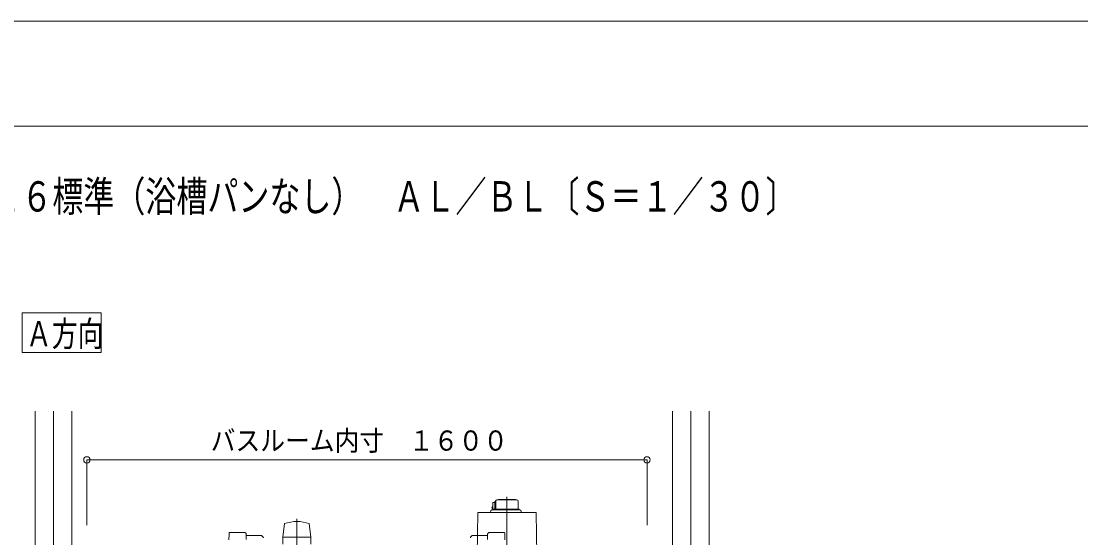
# Model space of a CAD drawing. Units: millimetres on the paper. Extents: x -305 to 305, y -152 to 152.
# Drawn here: x -254.2 to -153.3, y 99.3 to 148.5 of the extents above; entities that cross this region are included whole.
import ezdxf
from ezdxf.enums import TextEntityAlignment as Align

# ---------------------------------------------------------------- set-up
doc = ezdxf.new("R2010")
doc.units = ezdxf.units.MM
doc.linetypes.add('DASHED2', pattern=[3, 2, -1])
doc.linetypes.add('LONG_CHAIN', pattern=[21, 18, -1, 1, -1])
for name, color, linetype, lineweight in [('0-0_0', 7, 'Continuous', 9), ('0-1_VIEW0001', 7, 'Continuous', 9), ('0-4_図面枠', 3, 'Continuous', 9), ('0-5_DEFPOINTS', 7, 'Continuous', 9)]:
    doc.layers.add(name, color=color, linetype=linetype, lineweight=lineweight)
doc.styles.add('ＭＳ ゴシック', font='')
doc.styles.get('ＭＳ ゴシック').set_extended_font_data('MS Gothic')

# ---------------------------------------------------------------- blocks, each defined once
blk = doc.blocks.new('_ORIGIN')
at = {"layer": '0-0_0'}
blk.add_line((0, 0), (-1, 0), dxfattribs=at)
blk.add_circle((0, 0), 0.5, dxfattribs=at)

msp = doc.modelspace()

# ---------------------------------------------------------------- linework, layer by layer
at = {"layer": '0-0_0'}
for p, q in [((-247.925, 100.531), (-247.925, 106.758)), ((-195.191, 106.758), (-247.325, 106.758)), ((-194.591, 100.531), (-194.591, 106.758))]:
    msp.add_line(p, q, dxfattribs=at)
at = {"layer": '0-1_VIEW0001'}
for p, q in [((-254.077, 116.984), (-254.077, 120.734)), ((-254.077, 120.734), (-246.577, 120.734)), ((-246.577, 116.984), (-246.577, 120.734)), ((-254.077, 116.984), (-246.577, 116.984)), ((-252.841, 111.391), (-252.841, 25.891)), ((-249.341, 111.391), (-249.341, 25.891)), ((-192.175, 111.391), (-192.175, 25.891)), ((-188.675, 111.391), (-188.675, 25.891)), ((-208.875, 102.948), (-206.975, 102.948)), ((-208.7, 102.991), (-207.15, 102.991)), ((-209.448, 101.937), (-209.507, 101.761)), ((-206.698, 102.005), (-209.353, 102.005)), ((-209.274, 102.108), (-209.274, 102.107)), ((-209.274, 102.108), (-209.274, 102.108)), ((-209.273, 102.108), (-209.274, 102.108)), ((-209.274, 102.107), (-209.274, 102.065)), ((-209.273, 102.108), (-209.258, 102.108)), ((-209.267, 102.664), (-209.268, 102.658)), ((-209.268, 102.658), (-209.268, 102.651)), ((-209.268, 102.651), (-209.268, 102.208)), ((-209.268, 102.208), (-209.267, 102.179)), ((-206.758, 102.058), (-209.268, 102.058)), ((-209.266, 102.67), (-209.267, 102.664)), ((-209.267, 102.179), (-209.265, 102.151)), ((-209.265, 102.675), (-209.266, 102.67)), ((-209.264, 102.679), (-209.265, 102.675)), ((-209.265, 102.151), (-209.261, 102.125)), ((-209.262, 102.682), (-209.264, 102.679)), ((-209.261, 102.684), (-209.262, 102.682)), ((-209.259, 102.685), (-209.261, 102.684)), ((-209.261, 102.125), (-209.256, 102.102)), ((-209.259, 102.685), (-209.068, 102.685)), ((-209.256, 102.102), (-209.251, 102.083)), ((-209.251, 102.083), (-209.244, 102.069)), ((-209.244, 102.069), (-209.237, 102.061)), ((-209.237, 102.061), (-209.229, 102.058)), ((-209.2, 102.685), (-209.128, 102.732)), ((-209.156, 102.058), (-209.156, 102.005)), ((-209.128, 102.732), (-209.124, 102.734)), ((-209.124, 102.734), (-209.12, 102.735)), ((-209.068, 102.735), (-209.119, 102.735)), ((-209.068, 102.775), (-209.068, 102.058)), ((-209.051, 102.791), (-209.001, 102.791)), ((-209.044, 102.058), (-208.994, 102.108)), ((-209.001, 102.821), (-209.001, 102.791)), ((-209, 102.791), (-208.998, 102.77)), ((-208.998, 102.77), (-208.996, 102.745)), ((-208.996, 102.745), (-208.994, 102.714)), ((-208.994, 102.714), (-208.994, 102.691)), ((-208.994, 102.691), (-208.994, 102.108)), ((-206.848, 102.821), (-206.848, 102.098)), ((-206.758, 102.058), (-206.758, 102.005)), ((-206.602, 101.937), (-206.543, 101.761)), ((-210.712, 101.695), (-210.756, 97.758)), ((-210.645, 101.761), (-205.205, 101.761)), ((-205.138, 101.695), (-205.094, 97.758)), ((-229.094, 100.69), (-229.252, 99.406)), ((-226.759, 100.692), (-226.601, 99.407)), ((-229.25, 99.408), (-229.25, 98.725)), ((-226.6, 99.407), (-229.25, 99.407)), ((-226.6, 99.408), (-226.6, 98.725))]:
    msp.add_line(p, q, dxfattribs=at)
at = {"layer": '0-1_VIEW0001', "linetype": 'LONG_CHAIN'}
for p, q in [((-251.091, 111.391), (-251.091, 9.433)), ((-190.425, 111.391), (-190.425, 9.433)), ((-207.925, 103.239), (-207.925, 96.76)), ((-227.925, 101.135), (-227.925, 98.357))]:
    msp.add_line(p, q, dxfattribs=at)
at = {"layer": '0-1_VIEW0001', "linetype": 'DASHED2'}
for p, q in [((-234.395, 99.138), (-234.385, 99.681)), ((-234.317, 99.845), (-232.917, 99.845)), ((-232.75, 99.681), (-232.741, 99.185)), ((-232.748, 99.571), (-231.337, 99.571)), ((-231.29, 99.552), (-231.125, 99.387)), ((-211.226, 99.552), (-211.391, 99.387)), ((-209.768, 99.571), (-211.179, 99.571)), ((-209.766, 99.681), (-209.775, 99.185)), ((-208.199, 99.845), (-209.599, 99.845)), ((-208.121, 99.138), (-208.131, 99.681))]:
    msp.add_line(p, q, dxfattribs=at)
at = {"layer": '0-1_VIEW0001'}
msp.add_lwpolyline([(-209.268, 102.305), (-209.328, 102.277), (-209.353, 102.208), (-209.328, 102.138), (-209.268, 102.11), (-209.258, 102.11)], dxfattribs=at)
at = {"layer": '0-1_VIEW0001', "linetype": 'DASHED2'}
for points in [[(-234.385, 99.681), (-234.385, 99.7), (-234.385, 99.719), (-234.384, 99.736), (-234.384, 99.751), (-234.384, 99.763), (-234.384, 99.772), (-234.384, 99.777), (-234.384, 99.779)], [(-208.131, 99.681), (-208.131, 99.7), (-208.132, 99.719), (-208.132, 99.736), (-208.132, 99.751), (-208.132, 99.763), (-208.132, 99.772), (-208.133, 99.777), (-208.133, 99.779)]]:
    msp.add_lwpolyline(points, dxfattribs=at)
at = {"layer": '0-1_VIEW0001'}
for centre, radius, start, end in [((-208.875, 102.821), 0.127, 90, 180), ((-208.7, 102.945), 0.0467, 90, 175.90333), ((-207.15, 102.945), 0.0467, 4.09667, 90), ((-207.15, 102.945), 0.0467, 16.60155, 90), ((-206.975, 102.821), 0.127, 0, 90), ((-206.975, 102.821), 0.127, 0, 90), ((-209.353, 101.905), 0.1, 90, 161.37213), ((-209.268, 102.065), 0.0067, 180, 270), ((-209.051, 102.775), 0.0167, 90, 180), ((-206.808, 102.098), 0.04, 180, 270), ((-206.697, 101.905), 0.1, 18.62787, 90), ((-227.925, 97.389), 3.503, 70.56129, 109.49118), ((-210.645, 101.695), 0.0667, 90, 179.35656), ((-205.205, 101.695), 0.0667, 0.64344, 90)]:
    msp.add_arc(centre, radius, start, end, dxfattribs=at)
at = {"layer": '0-1_VIEW0001', "linetype": 'DASHED2'}
for centre, radius, start, end in [((-234.317, 99.778), 0.0667, 90.00005, 179.00006), ((-232.917, 99.678), 0.167, 1, 89.99997), ((-231.337, 99.505), 0.0667, 45.00012, 89.99983), ((-231.172, 99.34), 0.0667, 0.99958, 45.00038), ((-211.344, 99.34), 0.0667, 134.99962, 179.00042), ((-211.179, 99.505), 0.0667, 90.00017, 134.99988), ((-209.599, 99.678), 0.167, 90.00003, 179), ((-208.199, 99.778), 0.0667, 0.99994, 89.99995)]:
    msp.add_arc(centre, radius, start, end, dxfattribs=at)
at = {"layer": '0-4_図面枠'}
msp.add_lwpolyline([(-291.017, -138.498), (108.983, -138.498), (108.983, 138.502), (-291.017, 138.502)], close=True, dxfattribs=at)
at = {"layer": '0-5_DEFPOINTS'}
msp.add_line((118.983, 148.502), (-301.017, 148.502), dxfattribs=at)

# ---------------------------------------------------------------- block references
at = {"layer": '0-0_0', "xscale": 0.6, "yscale": 0.6, "rotation": 180}
msp.add_blockref('_ORIGIN', (-247.925, 106.758), dxfattribs=at)
at = {"layer": '0-0_0', "xscale": 0.6, "yscale": 0.6}
msp.add_blockref('_ORIGIN', (-194.591, 106.758), dxfattribs=at)

# ---------------------------------------------------------------- texts
at = {"layer": '0-0_0', "style": 'ＭＳ ゴシック'}
for s, height, width, p in [('■【立面図】１２１６標準（浴槽パンなし）\u3000ＡＬ／ＢＬ〔Ｓ＝１／３０〕', 2.886, 0.75, (-280.735, 129.523)), ('バスルーム内寸\u3000１６００', 1.921, 0.9, (-236.132, 107.058))]:
    msp.add_text(s, height=height, dxfattribs=dict(at, width=width)).set_placement(p, align=Align.BOTTOM_LEFT)
at = {"layer": '0-1_VIEW0001', "style": 'ＭＳ ゴシック', "width": 0.75}
msp.add_text('Ａ方向', height=2.405, dxfattribs=at).set_placement((-253.72, 116.835), align=Align.BOTTOM_LEFT)

doc.saveas('drawing.dxf')
